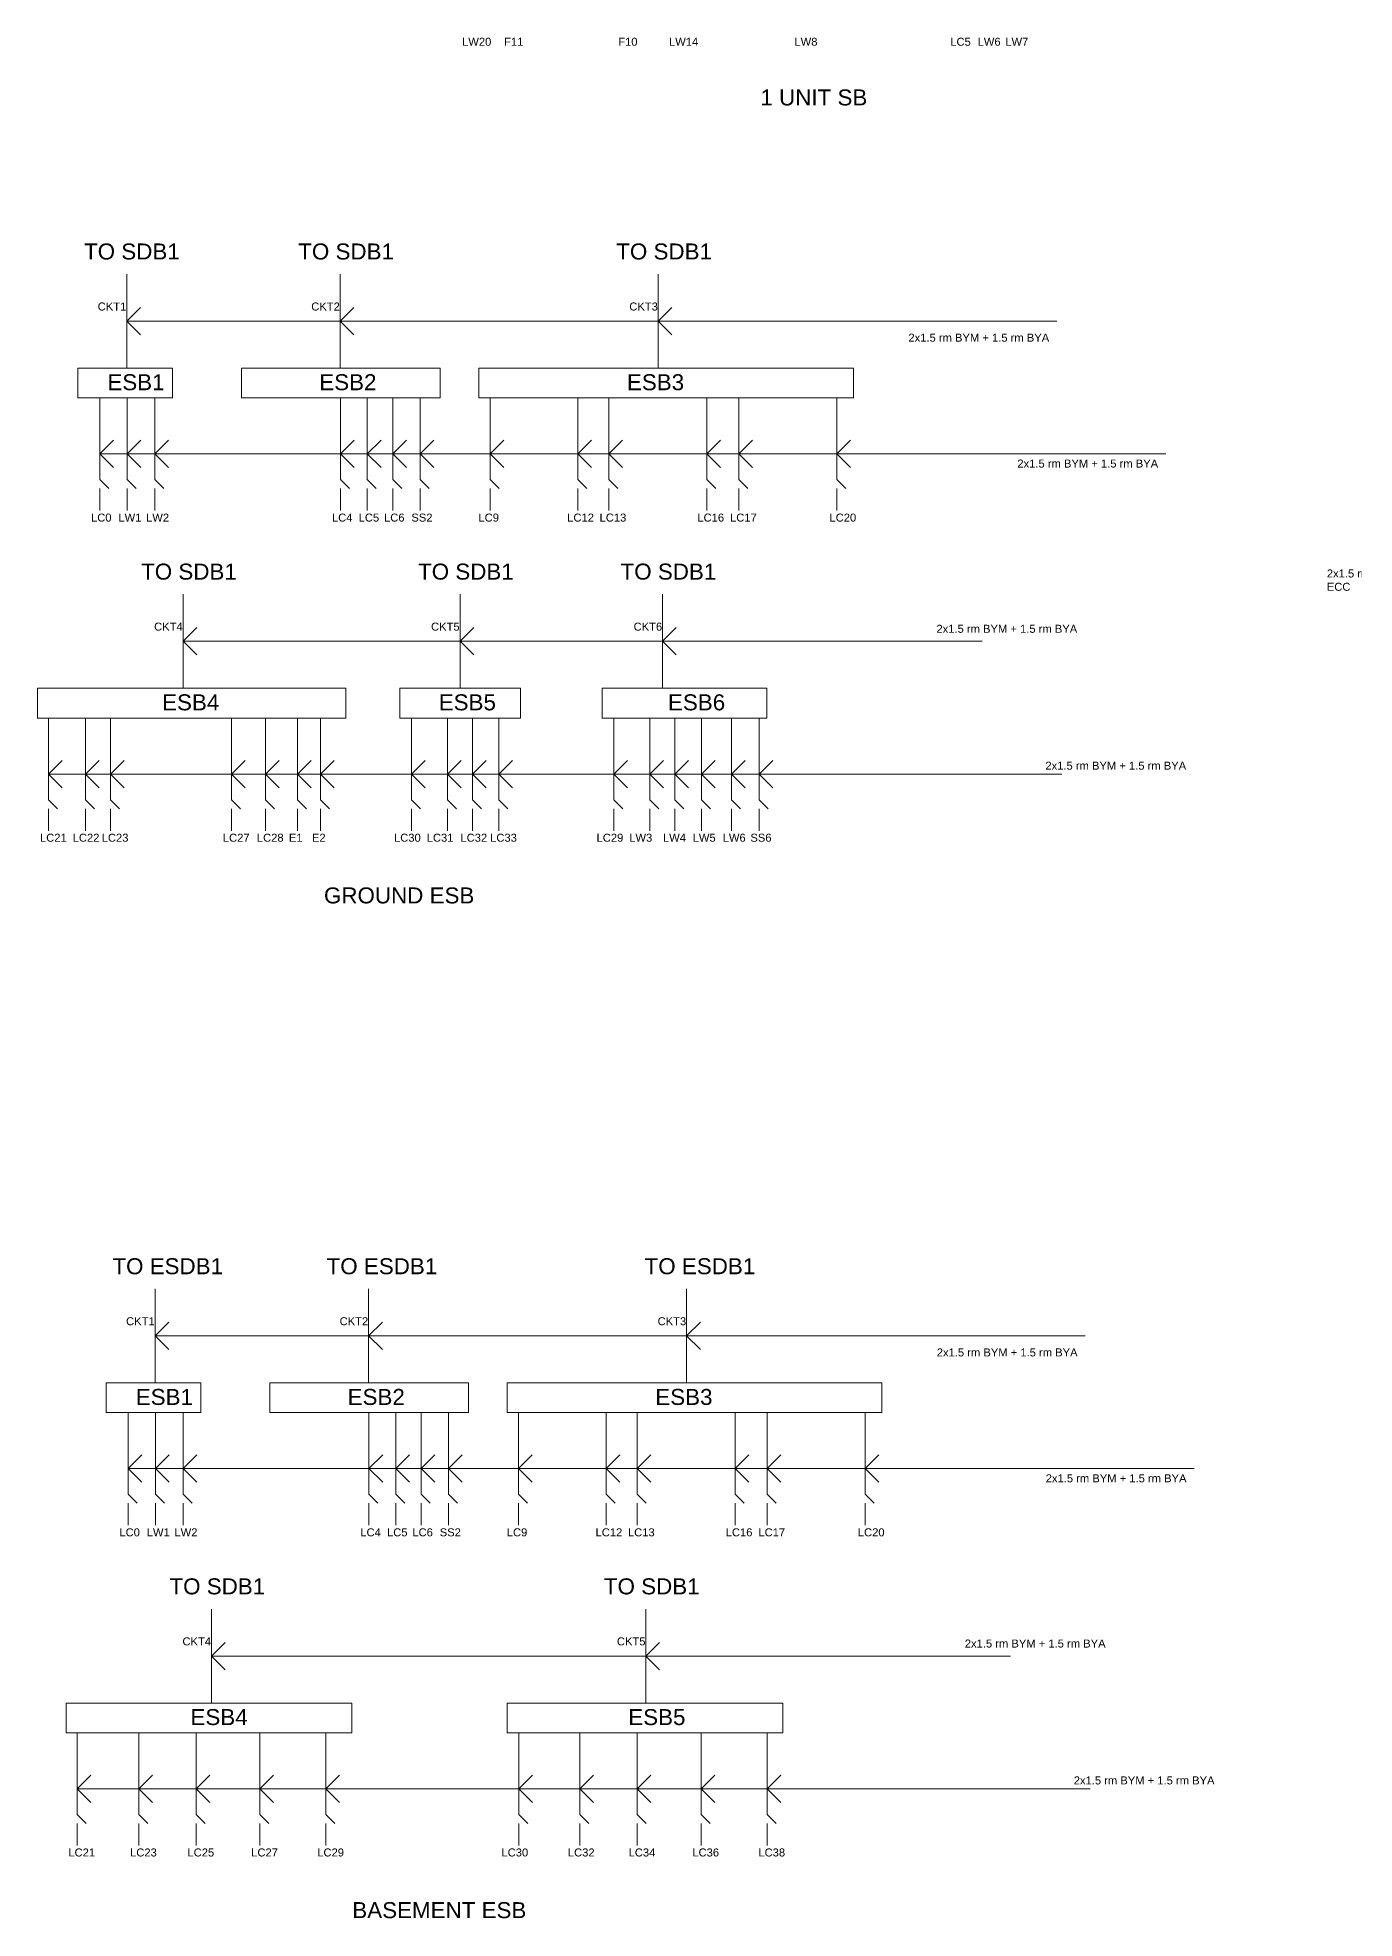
# Model space of a CAD drawing. Header units: inches. Extents: x 854 to 9021, y 140 to 10575.
# Drawn here: x 3851 to 5824, y 140 to 2960 of the extents above; entities that cross this region are included whole.
import ezdxf

# ---------------------------------------------------------------- set-up
doc = ezdxf.new("R2010")
doc.units = ezdxf.units.IN
doc.header["$MEASUREMENT"] = 0
doc.layers.add('6.Circuits', color=250, linetype='Continuous', lineweight=15)
doc.styles.add('Text 1', font='arial.ttf', dxfattribs={"height": 6})

msp = doc.modelspace()

# ---------------------------------------------------------------- linework, layer by layer
at = {"layer": '6.Circuits'}
for p, q in [((3984.5, 2464.5), (3984.5, 2605.5)), ((4304.5, 2464.5), (4304.5, 2605.5)), ((4781, 2464.5), (4781, 2605.5)), ((3984.5, 2535), (4005, 2555.5)), ((4304.5, 2535), (4325, 2555.5)), ((4781, 2535), (4801.5, 2555.5)), ((3984.5, 2535), (5378, 2535)), ((3984.5, 2535), (4005, 2514.5)), ((4304.5, 2535), (4325, 2514.5)), ((4781, 2535), (4801.5, 2514.5)), ((3944, 2336), (3944, 2420)), ((3985, 2336), (3985, 2420)), ((4026.5, 2336), (4026.5, 2420)), ((4305, 2336), (4305, 2420)), ((4345, 2336), (4345, 2420)), ((4383, 2336), (4383, 2420)), ((4424, 2336), (4424, 2420)), ((4529, 2336), (4529, 2420)), ((4660.5, 2336), (4660.5, 2420)), ((4707, 2336), (4707, 2420)), ((4853.5, 2336), (4853.5, 2420)), ((4901.5, 2336), (4901.5, 2420)), ((5048.5, 2336), (5048.5, 2420)), ((3944, 2336), (3964.5, 2356.5)), ((3985, 2336), (4005.5, 2356.5)), ((4026.5, 2336), (4047, 2356.5)), ((4305, 2336), (4325.5, 2356.5)), ((4345, 2336), (4365.5, 2356.5)), ((4383, 2336), (4403.5, 2356.5)), ((4424, 2336), (4444.5, 2356.5)), ((4529, 2336), (4549.5, 2356.5)), ((4660.5, 2336), (4681, 2356.5)), ((4707, 2336), (4727.5, 2356.5)), ((4853.5, 2336), (4874, 2356.5)), ((4901.5, 2336), (4922, 2356.5)), ((5048.5, 2336), (5069, 2356.5)), ((3944, 2336), (3944, 2297.5)), ((3944, 2336), (3964.5, 2315.5)), ((3944, 2336), (5541.5, 2336)), ((3985, 2336), (3985, 2297.5)), ((3985, 2336), (4005.5, 2315.5)), ((4026.5, 2336), (4026.5, 2297.5)), ((4026.5, 2336), (4047, 2315.5)), ((4305, 2336), (4305, 2297.5)), ((4305, 2336), (4325.5, 2315.5)), ((4345, 2336), (4345, 2297.5)), ((4345, 2336), (4365.5, 2315.5)), ((4383, 2336), (4383, 2297.5)), ((4383, 2336), (4403.5, 2315.5)), ((4424, 2336), (4424, 2297.5)), ((4424, 2336), (4444.5, 2315.5)), ((4529, 2336), (4529, 2297.5)), ((4529, 2336), (4549.5, 2315.5)), ((4660.5, 2336), (4660.5, 2297.5)), ((4660.5, 2336), (4681, 2315.5)), ((4707, 2336), (4707, 2297.5)), ((4707, 2336), (4727.5, 2315.5)), ((4853.5, 2336), (4853.5, 2297.5)), ((4853.5, 2336), (4874, 2315.5)), ((4901.5, 2336), (4901.5, 2297.5)), ((4901.5, 2336), (4922, 2315.5)), ((5048.5, 2336), (5048.5, 2297.5)), ((5048.5, 2336), (5069, 2315.5)), ((3944, 2297.5), (3957.5, 2284)), ((3985, 2297.5), (3998.5, 2284)), ((4026.5, 2297.5), (4040, 2284)), ((4305, 2297.5), (4318.5, 2284)), ((4345, 2297.5), (4358.5, 2284)), ((4383, 2297.5), (4396.5, 2284)), ((4424, 2297.5), (4437.5, 2284)), ((4529, 2297.5), (4542.5, 2284)), ((4660.5, 2297.5), (4674, 2284)), ((4707, 2297.5), (4720.5, 2284)), ((4853.5, 2297.5), (4867, 2284)), ((4901.5, 2297.5), (4915, 2284)), ((5048.5, 2297.5), (5062, 2284)), ((3944, 2284), (3944, 2251)), ((3985, 2284), (3985, 2251)), ((4026.5, 2284), (4026.5, 2251)), ((4305, 2284), (4305, 2251)), ((4345, 2284), (4345, 2251)), ((4383, 2284), (4383, 2251)), ((4424, 2284), (4424, 2251)), ((4529, 2284), (4529, 2251)), ((4660.5, 2284), (4660.5, 2251)), ((4707, 2284), (4707, 2251)), ((4853.5, 2284), (4853.5, 2251)), ((4901.5, 2284), (4901.5, 2251)), ((5048.5, 2284), (5048.5, 2251)), ((4069, 1984.5), (4069, 2125.5)), ((4484, 1984.5), (4484, 2125.5)), ((4787.5, 1984.5), (4787.5, 2125.5)), ((4069, 2055), (4089.5, 2075.5)), ((4484, 2055), (4504.5, 2075.5)), ((4787.5, 2055), (4808, 2075.5)), ((4069, 2055), (4089.5, 2034.5)), ((4069.5, 2055), (5266.5, 2055)), ((4484, 2055), (4504.5, 2034.5)), ((4787.5, 2055), (4808, 2034.5)), ((3867.5, 1856), (3867.5, 1940)), ((3922.5, 1856), (3922.5, 1940)), ((3960, 1856), (3960, 1940)), ((4141.5, 1856), (4141.5, 1940)), ((4192.5, 1856), (4192.5, 1940)), ((4240.5, 1856), (4240.5, 1940)), ((4275, 1856), (4275, 1940)), ((4411, 1856), (4411, 1940)), ((4465, 1856), (4465, 1940)), ((4502.5, 1856), (4502.5, 1940)), ((4542, 1856), (4542, 1940)), ((4714.5, 1856), (4714.5, 1940)), ((4768.5, 1856), (4768.5, 1940)), ((4806, 1856), (4806, 1940)), ((4845.5, 1856), (4845.5, 1940)), ((4890.5, 1856), (4890.5, 1940)), ((4932, 1856), (4932, 1940)), ((3867.5, 1856), (3888, 1876.5)), ((3922.5, 1856), (3943, 1876.5)), ((3960, 1856), (3980.5, 1876.5)), ((4141.5, 1856), (4162, 1876.5)), ((4192.5, 1856), (4213, 1876.5)), ((4240.5, 1856), (4261, 1876.5)), ((4275, 1856), (4295.5, 1876.5)), ((4411, 1856), (4431.5, 1876.5)), ((4465, 1856), (4485.5, 1876.5)), ((4502.5, 1856), (4523, 1876.5)), ((4542, 1856), (4562.5, 1876.5)), ((4714.5, 1856), (4735, 1876.5)), ((4768.5, 1856), (4789, 1876.5)), ((4806, 1856), (4826.5, 1876.5)), ((4845.5, 1856), (4866, 1876.5)), ((4890.5, 1856), (4911, 1876.5)), ((4932, 1856), (4952.5, 1876.5)), ((3867.5, 1856), (3867.5, 1817.5)), ((3867.5, 1856), (3888, 1835.5)), ((3867.5, 1856), (5385.5, 1856)), ((3922.5, 1856), (3922.5, 1817.5)), ((3922.5, 1856), (3943, 1835.5)), ((3960, 1856), (3960, 1817.5)), ((3960, 1856), (3980.5, 1835.5)), ((4141.5, 1856), (4141.5, 1817.5)), ((4141.5, 1856), (4162, 1835.5)), ((4192.5, 1856), (4192.5, 1817.5)), ((4192.5, 1856), (4213, 1835.5)), ((4240.5, 1856), (4240.5, 1817.5)), ((4240.5, 1856), (4261, 1835.5)), ((4275, 1856), (4275, 1817.5)), ((4275, 1856), (4295.5, 1835.5)), ((4411, 1856), (4411, 1817.5)), ((4411, 1856), (4431.5, 1835.5)), ((4465, 1856), (4465, 1817.5)), ((4465, 1856), (4485.5, 1835.5)), ((4502.5, 1856), (4502.5, 1817.5)), ((4502.5, 1856), (4523, 1835.5)), ((4542, 1856), (4542, 1817.5)), ((4542, 1856), (4562.5, 1835.5)), ((4714.5, 1856), (4714.5, 1817.5)), ((4714.5, 1856), (4735, 1835.5)), ((4768.5, 1856), (4768.5, 1817.5)), ((4768.5, 1856), (4789, 1835.5)), ((4806, 1856), (4806, 1817.5)), ((4806, 1856), (4826.5, 1835.5)), ((4845.5, 1856), (4845.5, 1817.5)), ((4845.5, 1856), (4866, 1835.5)), ((4890.5, 1856), (4890.5, 1817.5)), ((4890.5, 1856), (4911, 1835.5)), ((4932, 1856), (4932, 1817.5)), ((4932, 1856), (4952.5, 1835.5)), ((3867.5, 1817.5), (3881, 1804)), ((3922.5, 1817.5), (3936, 1804)), ((3960, 1817.5), (3973.5, 1804)), ((4141.5, 1817.5), (4155, 1804)), ((4192.5, 1817.5), (4206, 1804)), ((4240.5, 1817.5), (4254, 1804)), ((4275, 1817.5), (4288.5, 1804)), ((4411, 1817.5), (4424.5, 1804)), ((4465, 1817.5), (4478.5, 1804)), ((4502.5, 1817.5), (4516, 1804)), ((4542, 1817.5), (4555.5, 1804)), ((4714.5, 1817.5), (4728, 1804)), ((4768.5, 1817.5), (4782, 1804)), ((4806, 1817.5), (4819.5, 1804)), ((4845.5, 1817.5), (4859, 1804)), ((4890.5, 1817.5), (4904, 1804)), ((4932, 1817.5), (4945.5, 1804)), ((3867.5, 1804), (3867.5, 1771)), ((3922.5, 1804), (3922.5, 1771)), ((3960, 1804), (3960, 1771)), ((4141.5, 1804), (4141.5, 1771)), ((4192.5, 1804), (4192.5, 1771)), ((4240.5, 1804), (4240.5, 1771)), ((4275, 1804), (4275, 1771)), ((4411, 1804), (4411, 1771)), ((4465, 1804), (4465, 1771)), ((4502.5, 1804), (4502.5, 1771)), ((4542, 1804), (4542, 1771)), ((4714.5, 1804), (4714.5, 1771)), ((4768.5, 1804), (4768.5, 1771)), ((4806, 1804), (4806, 1771)), ((4845.5, 1804), (4845.5, 1771)), ((4890.5, 1804), (4890.5, 1771)), ((4932, 1804), (4932, 1771)), ((4027, 943), (4027, 1084)), ((4347, 943), (4347, 1084)), ((4823.5, 943), (4823.5, 1084)), ((4027, 1013.5), (4047.5, 1034)), ((4347, 1013.5), (4367.5, 1034)), ((4823.5, 1013.5), (4844, 1034)), ((4027, 1013.5), (5420.5, 1013.5)), ((4027, 1013.5), (4047.5, 993)), ((4347, 1013.5), (4367.5, 993)), ((4823.5, 1013.5), (4844, 993)), ((3986.5, 814.5), (3986.5, 898.5)), ((4027.5, 814.5), (4027.5, 898.5)), ((4069, 814.5), (4069, 898.5)), ((4347.5, 814.5), (4347.5, 898.5)), ((4387.5, 814.5), (4387.5, 898.5)), ((4425.5, 814.5), (4425.5, 898.5)), ((4466.5, 814.5), (4466.5, 898.5)), ((4571.5, 814.5), (4571.5, 898.5)), ((4703, 814.5), (4703, 898.5)), ((4749.5, 814.5), (4749.5, 898.5)), ((4896, 814.5), (4896, 898.5)), ((4944, 814.5), (4944, 898.5)), ((5091, 814.5), (5091, 898.5)), ((3986.5, 814.5), (4007, 835)), ((4027.5, 814.5), (4048, 835)), ((4069, 814.5), (4089.5, 835)), ((4347.5, 814.5), (4368, 835)), ((4387.5, 814.5), (4408, 835)), ((4425.5, 814.5), (4446, 835)), ((4466.5, 814.5), (4487, 835)), ((4571.5, 814.5), (4592, 835)), ((4703, 814.5), (4723.5, 835)), ((4749.5, 814.5), (4770, 835)), ((4896, 814.5), (4916.5, 835)), ((4944, 814.5), (4964.5, 835)), ((5091, 814.5), (5111.5, 835)), ((3986.5, 814.5), (3986.5, 776)), ((3986.5, 814.5), (4007, 794)), ((3986.5, 814.5), (5584, 814.5)), ((4027.5, 814.5), (4027.5, 776)), ((4027.5, 814.5), (4048, 794)), ((4069, 814.5), (4069, 776)), ((4069, 814.5), (4089.5, 794)), ((4347.5, 814.5), (4347.5, 776)), ((4347.5, 814.5), (4368, 794)), ((4387.5, 814.5), (4387.5, 776)), ((4387.5, 814.5), (4408, 794)), ((4425.5, 814.5), (4425.5, 776)), ((4425.5, 814.5), (4446, 794)), ((4466.5, 814.5), (4466.5, 776)), ((4466.5, 814.5), (4487, 794)), ((4571.5, 814.5), (4571.5, 776)), ((4571.5, 814.5), (4592, 794)), ((4703, 814.5), (4703, 776)), ((4703, 814.5), (4723.5, 794)), ((4749.5, 814.5), (4749.5, 776)), ((4749.5, 814.5), (4770, 794)), ((4896, 814.5), (4896, 776)), ((4896, 814.5), (4916.5, 794)), ((4944, 814.5), (4944, 776)), ((4944, 814.5), (4964.5, 794)), ((5091, 814.5), (5091, 776)), ((5091, 814.5), (5111.5, 794)), ((3986.5, 776), (4000, 762.5)), ((3986.5, 762.5), (3986.5, 729.5)), ((4027.5, 776), (4041, 762.5)), ((4027.5, 762.5), (4027.5, 729.5)), ((4069, 776), (4082.5, 762.5)), ((4069, 762.5), (4069, 729.5)), ((4347.5, 776), (4361, 762.5)), ((4347.5, 762.5), (4347.5, 729.5)), ((4387.5, 776), (4401, 762.5)), ((4387.5, 762.5), (4387.5, 729.5)), ((4425.5, 776), (4439, 762.5)), ((4425.5, 762.5), (4425.5, 729.5)), ((4466.5, 776), (4480, 762.5)), ((4466.5, 762.5), (4466.5, 729.5)), ((4571.5, 776), (4585, 762.5)), ((4571.5, 762.5), (4571.5, 729.5)), ((4703, 776), (4716.5, 762.5)), ((4703, 762.5), (4703, 729.5)), ((4749.5, 776), (4763, 762.5)), ((4749.5, 762.5), (4749.5, 729.5)), ((4896, 776), (4909.5, 762.5)), ((4896, 762.5), (4896, 729.5)), ((4944, 776), (4957.5, 762.5)), ((4944, 762.5), (4944, 729.5)), ((5091, 776), (5104.5, 762.5)), ((5091, 762.5), (5091, 729.5)), ((4111.5, 463), (4111.5, 604)), ((4762.5, 463), (4762.5, 604)), ((4111.5, 533.5), (4132, 554)), ((4762.5, 533.5), (4783, 554)), ((4111.5, 533.5), (4132, 513)), ((4112, 533.5), (5309, 533.5)), ((4762.5, 533.5), (4783, 513)), ((3910, 334.5), (3910, 418.5)), ((4002.5, 334.5), (4002.5, 418.5)), ((4088.5, 334.5), (4088.5, 418.5)), ((4184, 334.5), (4184, 418.5)), ((4283, 334.5), (4283, 418.5)), ((4572, 334.5), (4572, 418.5)), ((4663.5, 334.5), (4663.5, 418.5)), ((4749.5, 334.5), (4749.5, 418.5)), ((4845, 334.5), (4845, 418.5)), ((4944, 334.5), (4944, 418.5)), ((3910, 334.5), (3930.5, 355)), ((4002.5, 334.5), (4023, 355)), ((4088.5, 334.5), (4109, 355)), ((4184, 334.5), (4204.5, 355)), ((4283, 334.5), (4303.5, 355)), ((4572, 334.5), (4592.5, 355)), ((4663.5, 334.5), (4684, 355)), ((4749.5, 334.5), (4770, 355)), ((4845, 334.5), (4865.5, 355)), ((4944, 334.5), (4964.5, 355)), ((3910, 334.5), (3910, 296)), ((3910, 334.5), (3930.5, 314)), ((3910, 334.5), (5428, 334.5)), ((4002.5, 334.5), (4002.5, 296)), ((4002.5, 334.5), (4023, 314)), ((4088.5, 334.5), (4088.5, 296)), ((4088.5, 334.5), (4109, 314)), ((4184, 334.5), (4184, 296)), ((4184, 334.5), (4204.5, 314)), ((4283, 334.5), (4283, 296)), ((4283, 334.5), (4303.5, 314)), ((4572, 334.5), (4572, 296)), ((4572, 334.5), (4592.5, 314)), ((4663.5, 334.5), (4663.5, 296)), ((4663.5, 334.5), (4684, 314)), ((4749.5, 334.5), (4749.5, 296)), ((4749.5, 334.5), (4770, 314)), ((4845, 334.5), (4845, 296)), ((4845, 334.5), (4865.5, 314)), ((4944, 334.5), (4944, 296)), ((4944, 334.5), (4964.5, 314)), ((3910, 296), (3923.5, 282.5)), ((3910, 282.5), (3910, 249.5)), ((4002.5, 296), (4016, 282.5)), ((4002.5, 282.5), (4002.5, 249.5)), ((4088.5, 296), (4102, 282.5)), ((4088.5, 282.5), (4088.5, 249.5)), ((4184, 296), (4197.5, 282.5)), ((4184, 282.5), (4184, 249.5)), ((4283, 296), (4296.5, 282.5)), ((4283, 282.5), (4283, 249.5)), ((4572, 296), (4585.5, 282.5)), ((4572, 282.5), (4572, 249.5)), ((4663.5, 296), (4677, 282.5)), ((4663.5, 282.5), (4663.5, 249.5)), ((4749.5, 296), (4763, 282.5)), ((4749.5, 282.5), (4749.5, 249.5)), ((4845, 296), (4858.5, 282.5)), ((4845, 282.5), (4845, 249.5)), ((4944, 296), (4957.5, 282.5)), ((4944, 282.5), (4944, 249.5))]:
    msp.add_line(p, q, dxfattribs=at)
for points in [[(3911, 2464.5), (4053, 2464.5), (4053, 2420), (3911, 2420)], [(4156.5, 2464.5), (4454, 2464.5), (4454, 2420), (4156.5, 2420)], [(4512, 2464.5), (5073.5, 2464.5), (5073.5, 2420), (4512, 2420)], [(3851, 1984.5), (4313, 1984.5), (4313, 1940), (3851, 1940)], [(4393.5, 1984.5), (4574.5, 1984.5), (4574.5, 1940), (4393.5, 1940)], [(4697, 1984.5), (4943.5, 1984.5), (4943.5, 1940), (4697, 1940)], [(3953.5, 943), (4095.5, 943), (4095.5, 898.5), (3953.5, 898.5)], [(4199, 943), (4496.5, 943), (4496.5, 898.5), (4199, 898.5)], [(4554.5, 943), (5116, 943), (5116, 898.5), (4554.5, 898.5)], [(3893.5, 463), (4322, 463), (4322, 418.5), (3893.5, 418.5)], [(4554.5, 463), (4967.5, 463), (4967.5, 418.5), (4554.5, 418.5)]]:
    msp.add_lwpolyline(points, close=True, dxfattribs=at)

# ---------------------------------------------------------------- texts
at = {"layer": '6.Circuits', "attachment_point": 1, "style": 'Text 1'}
for s, width, heights, insert, char_height in [('{\\fArial Baltic|b0|i0|c186|p34;LW}2{\\fArial Baltic|b0|i0|c186|p34;0}', 14.5, [0], (4487, 2960), 12), ('{\\fArial Baltic|b0|i0|c186|p34;F}11', 14.5, [0], (4550, 2960), 12), ('F10', 14.5, [0], (4721, 2960), 12), ('{\\fArial Baltic|b0|i0|c186|p34;L}W14', 14.5, [0], (4797, 2960), 12), ('{\\fArial Baltic|b0|i0|c186|p34;LW}8', 14.5, [0], (4985, 2960), 12), ('{\\fArial Baltic|b0|i0|c186|p34;LC}5', 14.5, [0], (5218.5, 2960), 12), ('{\\fArial Baltic|b0|i0|c186|p34;LW}6', 14.5, [0], (5259.5, 2960), 12), ('{\\fArial Baltic|b0|i0|c186|p34;LW}7', 14.5, [0], (5301, 2960), 12), ('1 UNIT{\\fArial Baltic|b0|i0|c186|p34; SB}', 247.1568428, [55.99744], (4934, 2882.5), 24), ('TO {\\fArial Baltic|b0|i0|c186|p34;SDB1}', 138.5125372, [53.9443], (3920.5, 2651.5), 24), ('TO {\\fArial Baltic|b0|i0|c186|p34;SDB1}', 150.6610525, [30.45342], (4241.5, 2651.5), 24), ('TO {\\fArial Baltic|b0|i0|c186|p34;SDB1}', 150.6610525, [30.45342], (4718, 2651.5), 24), ('{\\fArial Baltic|b0|i0|c186|p34;CKT}1', 14.5, [12.40928], (3941, 2563), 12), ('{\\fArial Baltic|b0|i0|c186|p34;CKT}2', 14.5, [0], (4261, 2563), 12), ('{\\fArial Baltic|b0|i0|c186|p34;CKT}3', 14.5, [0], (4737.5, 2563), 12), ('2x1.5 rm BYM + 1.5 rm BYA', 234.9454297, [37.98024], (5155.75, 2516.25), 12), ('E{\\fArial Baltic|b0|i0|c186|p34;SB1}', 14.5, [0], (3955.5, 2455.5), 24), ('E{\\fArial Baltic|b0|i0|c186|p34;SB2}', 14.5, [0], (4273, 2455.5), 24), ('E{\\fArial Baltic|b0|i0|c186|p34;SB3}', 14.5, [0], (4734, 2455.5), 24), ('2x1.5 rm BYM + 1.5 rm BYA', 234.9454297, [37.98024], (5319, 2327.5), 12), ('{\\fArial Baltic|b0|i0|c186|p34;LC}0', 14.5, [0], (3931, 2246.5), 12), ('{\\fArial Baltic|b0|i0|c186|p34;L}W1', 14.5, [0], (3972, 2246.5), 12), ('{\\fArial Baltic|b0|i0|c186|p34;L}W2', 14.5, [0], (4013.5, 2246.5), 12), ('{\\fArial Baltic|b0|i0|c186|p34;L}C{\\fArial Baltic|b0|i0|c186|p34;4}', 14.5, [0], (4292, 2246.5), 12), ('{\\fArial Baltic|b0|i0|c186|p34;L}C{\\fArial Baltic|b0|i0|c186|p34;5}', 14.5, [0], (4332, 2246.5), 12), ('{\\fArial Baltic|b0|i0|c186|p34;L}C{\\fArial Baltic|b0|i0|c186|p34;6}', 14.5, [0], (4370, 2246.5), 12), ('{\\fArial Baltic|b0|i0|c186|p34;SS2}', 14.5, [0], (4411, 2246.5), 12), ('{\\fArial Baltic|b0|i0|c186|p34;LC}9', 14.5, [0], (4511.5, 2246.5), 12), ('{\\fArial Baltic|b0|i0|c186|p34;LC}12', 14.5, [0], (4644.5, 2246.5), 12), ('LC13', 14.5, [0], (4693, 2246.5), 12), ('{\\fArial Baltic|b0|i0|c186|p34;LC1}6', 14.5, [0], (4839.5, 2246.5), 12), ('{\\fArial Baltic|b0|i0|c186|p34;LC1}7', 14.5, [12.41746], (4888.5, 2246.5), 12), ('{\\fArial Baltic|b0|i0|c186|p34;LC}20', 14.5, [0], (5037.5, 2246.5), 12), ('TO {\\fArial Baltic|b0|i0|c186|p34;SDB1}', 150.6610525, [30.45342], (4006, 2171.5), 24), ('TO {\\fArial Baltic|b0|i0|c186|p34;SDB1}', 150.6610525, [30.45342], (4421, 2171.5), 24), ('TO {\\fArial Baltic|b0|i0|c186|p34;SDB1}', 150.6610525, [30.45342], (4724.5, 2171.5), 24), ('{\\fArial Baltic|b0|i0|c186|p34;2x1.5 rm BYM + 1.5 rm BYA} ECC', 234.9454297, [37.98024], (5782.75, 2162.75), 12), ('{\\fArial Baltic|b0|i0|c186|p34;CKT}4', 14.5, [0], (4025.5, 2083), 12), ('{\\fArial Baltic|b0|i0|c186|p34;CKT}5', 14.5, [0], (4440.5, 2083), 12), ('{\\fArial Baltic|b0|i0|c186|p34;CKT}6', 14.5, [0], (4744, 2083), 12), ('2x1.5 rm BYM + 1.5 rm BYA', 234.9454297, [37.98024], (5197.75, 2079.75), 12), ('E{\\fArial Baltic|b0|i0|c186|p34;SB4}', 14.5, [0], (4037.5, 1975.5), 24), ('E{\\fArial Baltic|b0|i0|c186|p34;SB5}', 14.5, [0], (4452, 1975.5), 24), ('E{\\fArial Baltic|b0|i0|c186|p34;SB6}', 14.5, [0], (4795.5, 1975.5), 24), ('2x1.5 rm BYM + 1.5 rm BYA', 234.9454297, [37.98024], (5361, 1874.5), 12), ('{\\fArial Baltic|b0|i0|c186|p34;LC}21', 22.269584, [0], (3854.5, 1766.5), 12), ('{\\fArial Baltic|b0|i0|c186|p34;LC}22', 14.5, [0], (3903.5, 1766.5), 12), ('{\\fArial Baltic|b0|i0|c186|p34;LC}23', 14.5, [0], (3947, 1766.5), 12), ('{\\fArial Baltic|b0|i0|c186|p34;LC}27', 14.5, [0], (4128.5, 1766.5), 12), ('{\\fArial Baltic|b0|i0|c186|p34;LC}28', 14.5, [0], (4179.5, 1766.5), 12), ('E1', 14.5, [0], (4227.5, 1766.5), 12), ('{\\fArial Baltic|b0|i0|c186|p34;E}2', 14.5, [0], (4262, 1766.5), 12), ('{\\fArial Baltic|b0|i0|c186|p34;LC}30', 14.5, [0], (4385, 1766.5), 12), ('{\\fArial Baltic|b0|i0|c186|p34;LC}31', 14.5, [0], (4434, 1766.5), 12), ('{\\fArial Baltic|b0|i0|c186|p34;LC}32', 14.5, [0], (4484.5, 1766.5), 12), ('{\\fArial Baltic|b0|i0|c186|p34;LC}33', 14.5, [0], (4529, 1766.5), 12), ('{\\fArial Baltic|b0|i0|c186|p34;LC}29', 14.5, [0], (4688.5, 1766.5), 12), ('{\\fArial Baltic|b0|i0|c186|p34;L}W3', 14.5, [0], (4737.5, 1766.5), 12), ('{\\fArial Baltic|b0|i0|c186|p34;L}W4', 14.5, [0], (4788, 1766.5), 12), ('{\\fArial Baltic|b0|i0|c186|p34;L}W5', 14.5, [0], (4832.5, 1766.5), 12), ('{\\fArial Baltic|b0|i0|c186|p34;LW}6', 14.5, [0], (4877.5, 1766.5), 12), ('SS6', 14.5, [0], (4919, 1766.5), 12), ('{\\fArial Baltic|b0|i0|c186|p34;GROUND }E{\\fArial Baltic|b0|i0|c186|p34;SB}', 247.1568428, [55.99744], (4280, 1686), 24), ('{\\fArial Baltic|b0|i0|c186|p34;TO E}S{\\fArial Baltic|b0|i0|c186|p34;DB1}', 174.7240682, [73.78472], (3963, 1130), 24), ('{\\fArial Baltic|b0|i0|c186|p34;TO }E{\\fArial Baltic|b0|i0|c186|p34;SDB1}', 195.0494157, [47.95967], (4284, 1130), 24), ('{\\fArial Baltic|b0|i0|c186|p34;TO }E{\\fArial Baltic|b0|i0|c186|p34;SDB1}', 179.8639088, [46.79259], (4760.5, 1130), 24), ('{\\fArial Baltic|b0|i0|c186|p34;CKT}1', 14.5, [12.40928], (3983.5, 1041.5), 12), ('{\\fArial Baltic|b0|i0|c186|p34;CKT}2', 14.5, [0], (4303.5, 1041.5), 12), ('{\\fArial Baltic|b0|i0|c186|p34;CKT}3', 14.5, [0], (4780, 1041.5), 12), ('2x1.5 rm BYM + 1.5 rm BYA', 234.9454297, [37.98024], (5198.25, 994.75), 12), ('E{\\fArial Baltic|b0|i0|c186|p34;SB1}', 14.5, [0], (3998, 934), 24), ('E{\\fArial Baltic|b0|i0|c186|p34;SB2}', 14.5, [0], (4315.5, 934), 24), ('E{\\fArial Baltic|b0|i0|c186|p34;SB3}', 14.5, [0], (4776.5, 934), 24), ('2x1.5 rm BYM + 1.5 rm BYA', 234.9454297, [37.98024], (5361.5, 806), 12), ('{\\fArial Baltic|b0|i0|c186|p34;LC}0', 14.5, [0], (3973.5, 725), 12), ('{\\fArial Baltic|b0|i0|c186|p34;L}W1', 14.5, [0], (4014.5, 725), 12), ('{\\fArial Baltic|b0|i0|c186|p34;L}W2', 14.5, [0], (4056, 725), 12), ('{\\fArial Baltic|b0|i0|c186|p34;L}C{\\fArial Baltic|b0|i0|c186|p34;4}', 14.5, [0], (4334.5, 725), 12), ('{\\fArial Baltic|b0|i0|c186|p34;L}C{\\fArial Baltic|b0|i0|c186|p34;5}', 14.5, [0], (4374.5, 725), 12), ('{\\fArial Baltic|b0|i0|c186|p34;L}C{\\fArial Baltic|b0|i0|c186|p34;6}', 14.5, [0], (4412.5, 725), 12), ('{\\fArial Baltic|b0|i0|c186|p34;SS2}', 14.5, [0], (4453.5, 725), 12), ('{\\fArial Baltic|b0|i0|c186|p34;LC}9', 14.5, [0], (4554, 725), 12), ('{\\fArial Baltic|b0|i0|c186|p34;LC}12', 14.5, [0], (4687, 725), 12), ('LC13', 14.5, [0], (4735.5, 725), 12), ('{\\fArial Baltic|b0|i0|c186|p34;LC1}6', 14.5, [0], (4882, 725), 12), ('{\\fArial Baltic|b0|i0|c186|p34;LC1}7', 14.5, [12.41746], (4931, 725), 12), ('{\\fArial Baltic|b0|i0|c186|p34;LC}20', 14.5, [0], (5080, 725), 12), ('TO {\\fArial Baltic|b0|i0|c186|p34;SDB1}', 150.6610525, [30.45342], (4048.5, 650), 24), ('TO {\\fArial Baltic|b0|i0|c186|p34;SDB1}', 150.6610525, [30.45342], (4699.5, 650), 24), ('{\\fArial Baltic|b0|i0|c186|p34;CKT}4', 14.5, [0], (4068, 561.5), 12), ('{\\fArial Baltic|b0|i0|c186|p34;CKT}5', 14.5, [0], (4719, 561.5), 12), ('2x1.5 rm BYM + 1.5 rm BYA', 234.9454297, [37.98024], (5240.25, 558.25), 12), ('E{\\fArial Baltic|b0|i0|c186|p34;SB4}', 14.5, [0], (4080, 454), 24), ('E{\\fArial Baltic|b0|i0|c186|p34;SB5}', 14.5, [0], (4736, 454), 24), ('2x1.5 rm BYM + 1.5 rm BYA', 234.9454297, [37.98024], (5403.5, 353), 12), ('{\\fArial Baltic|b0|i0|c186|p34;LC}21', 22.269584, [0], (3897, 245), 12), ('{\\fArial Baltic|b0|i0|c186|p34;LC}23', 14.5, [0], (3989.5, 245), 12), ('{\\fArial Baltic|b0|i0|c186|p34;LC}25', 14.5, [0], (4075.5, 245), 12), ('{\\fArial Baltic|b0|i0|c186|p34;LC}27', 14.5, [0], (4171, 245), 12), ('{\\fArial Baltic|b0|i0|c186|p34;LC}29', 14.5, [0], (4270, 245), 12), ('{\\fArial Baltic|b0|i0|c186|p34;LC}30', 14.5, [0], (4546, 245), 12), ('{\\fArial Baltic|b0|i0|c186|p34;LC}32', 14.5, [0], (4645.5, 245), 12), ('{\\fArial Baltic|b0|i0|c186|p34;LC}34', 14.5, [0], (4736.5, 245), 12), ('{\\fArial Baltic|b0|i0|c186|p34;LC}36', 14.5, [0], (4832, 245), 12), ('{\\fArial Baltic|b0|i0|c186|p34;LC}38', 14.5, [0], (4931, 245), 12), ('{\\fArial Baltic|b0|i0|c186|p34;BASEMENT }E{\\fArial Baltic|b0|i0|c186|p34;SB}', 320.49881, [68.68005], (4322.5, 164.5), 24)]:
    msp.add_mtext_dynamic_manual_height_columns(s, width=width, gutter_width=30, heights=heights, dxfattribs=dict(at, insert=insert, char_height=char_height))

doc.saveas('drawing.dxf')
